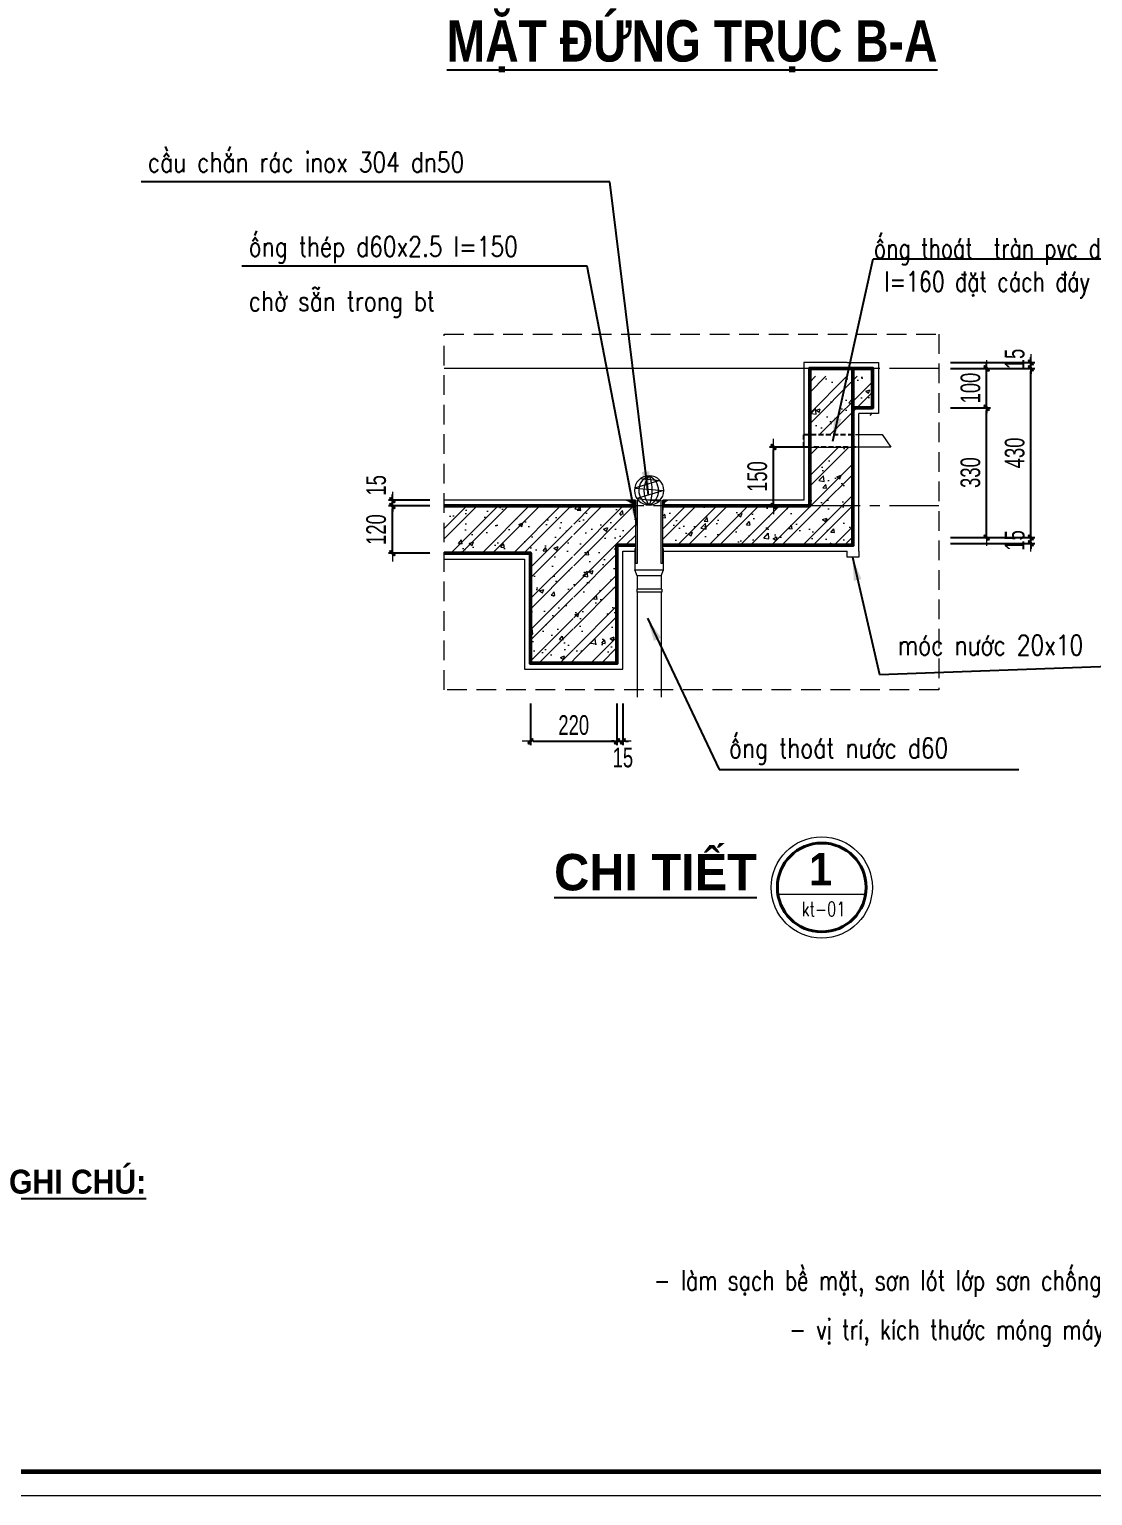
# Model space of a CAD drawing. Header units: millimetres. Extents: x 54880 to 178058, y 52937 to 130733.
# Drawn here: x 163740 to 170500, y 108282 to 117608 of the extents above; entities that cross this region are included whole.
import ezdxf
from ezdxf.enums import TextEntityAlignment as Align

# ---------------------------------------------------------------- set-up
doc = ezdxf.new("R2010")
doc.units = ezdxf.units.MM
doc.header["$LTSCALE"] = 250
doc.header["$MEASUREMENT"] = 0
doc.header["$PDMODE"] = 32
doc.linetypes.add('CENTER', pattern=[2, 1.25, -0.25, 0.25, -0.25])
doc.linetypes.add('HIDDEN', pattern=[0.375, 0.25, -0.125])
doc.layers.get('Defpoints').update_dxf_attribs({"color": 1})
for name, color, linetype in [('(KT.DIM)', 8, 'Continuous'), ('DIM', 7, 'Continuous'), ('KHUAT', 25, 'HIDDEN'), ('v-TEXT', 7, 'Continuous')]:
    doc.layers.add(name, color=color, linetype=linetype)
for name, color, linetype, lineweight in [('cat1', 30, 'Continuous', 50), ('DCCD-NET KHUAT', 8, 'HIDDEN', 13), ('DCCD-TUONG', 1, 'Continuous', 40), ('EG Text2', 7, 'Continuous', 20), ('hatch1', 136, 'Continuous', 9), ('Khungten_LCDI', 7, 'Continuous', 5), ('KICHTHUOC', 8, 'Continuous', 20), ('LC Dim', 8, 'Continuous', 18), ('LC Hatch', 252, 'Continuous', 9), ('LC MANH DUT', 35, 'HIDDEN', 5), ('LC Text1', 3, 'Continuous', 20), ('LC Text2', 7, 'Continuous', 25), ('Text', 7, 'Continuous', 20), ('thay1', 63, 'Continuous', 20), ('TRUC', 251, 'CENTER', 5), ('TUONG', 1, 'Continuous', 40), ('v-KICHTHUOC', 8, 'Continuous', 18), ('v-THAY', 9, 'Continuous', 20)]:
    doc.layers.add(name, color=color, linetype=linetype, lineweight=lineweight)
doc.styles.add('HOATBIF', font='hoatbif.shx', dxfattribs={"width": 0.7})
doc.styles.add('Khungten', font='', dxfattribs={"width": 0.9, "height": 5000})
doc.styles.add('LC 1', font='')
doc.styles.add('LC 3', font='vnsimli.shx', dxfattribs={"width": 0.75})
doc.styles.add('LC3', font='', dxfattribs={"width": 0.8})
doc.styles.add('T1', font='Vnsimli.shx', dxfattribs={"width": 0.8})
doc.styles.add('T3', font='', dxfattribs={"width": 0.9})
doc.styles.add('Title', font='', dxfattribs={"width": 0.8})
doc.styles.get('Khungten').set_extended_font_data('.VnAvantH')
doc.styles.get('LC 1').set_extended_font_data('.VnAvantH', bold=True)
doc.styles.get('LC3').set_extended_font_data('.VnArialH', bold=True)
doc.styles.get('T3').set_extended_font_data('.VnArialH', bold=True)
doc.styles.get('Title').set_extended_font_data('.VnBlackH')
doc.dimstyles.new('1-100', dxfattribs={"dimscale": 71, "dimtxt": 2.5, "dimasz": 0.35, "dimexe": 0.5, "dimexo": 0, "dimgap": 0.8, "dimtad": 1, "dimdec": 0, "dimzin": 0, "dimdsep": 46, "dimtxsty": 'HOATBIF', "dimblk1": 'DOT', "dimblk2": 'DOT', "dimsah": 1, "dimcen": -1, "dimdle": 1, "dimclrd": 256, "dimclre": 256, "dimclrt": 4, "dimadec": 3, "dimazin": 2, "dimtfac": 0.3333333333333333, "dimtdec": 0, "dimtix": 1, "dimtmove": 2, "dimatfit": 3, "dimldrblk": 'DOT', "dimfxl": 1, "dimtvp": 0.8333333333333333, "dimtolj": 1, "dimtzin": 0, "dimarcsym": 0})
doc.dimstyles.new('D1-100$7', dxfattribs={"dimscale": 100, "dimtxt": 2.5, "dimasz": 2.7, "dimexe": 1.5, "dimexo": 0, "dimgap": 1, "dimtad": 1, "dimdec": 0, "dimrnd": 1, "dimzin": 0, "dimdsep": 46, "dimtxsty": 'T1', "dimblk": 'LTT1', "dimcen": 100, "dimclrd": 8, "dimclre": 8, "dimclrt": 3, "dimadec": 0, "dimazin": 0, "dimtfac": 1, "dimtdec": 0, "dimtix": 1, "dimtmove": 2, "dimatfit": 3, "dimfxl": 1, "dimtolj": 1, "dimtzin": 0, "dimarcsym": 0})

# ---------------------------------------------------------------- blocks, each defined once
blk = doc.blocks.new('TIEUDE1')
at = {"layer": 'LC Text2', "color": 7, "style": 'LC 1'}
blk.add_attdef('TIªU§Ò', text='', height=5, dxfattribs=at).set_placement((0, 0), align=Align.BOTTOM_CENTER)
blk.add_attdef('TL', text='', height=3, dxfattribs=at).set_placement((0, -2), align=Align.TOP_CENTER)
blk = doc.blocks.new('A$C44A97734')
at = {"layer": 'KICHTHUOC'}
for p, q in [((479.9567331250291, 38.50527324364521), (0.0113007000181824, -2.336370862554759)), ((383.5477081516292, 195.351721669198), (65.33666057209484, 165.2020743880421)), ((65.33666057209484, 165.2020743880421), (479.9567331250291, 38.50527324364521)), ((0.0113007000181824, -2.336370862554759), (444.059503152268, -131.5761012344155)), ((444.059503152268, -131.5761012344155), (78.9698002084624, -178.6331636691466))]:
    blk.add_line(p, q, dxfattribs=at)
blk.add_circle((241.5229391928297, 0), 241.5229391928005, dxfattribs=at)
for centre, radius, start, end in [((362.0774048885796, -2.038811030099168), 271.7640619557136, 116.3337849330991, 241.1858936466286), ((842.0683625426609, 0), 647.2929287894125, 158.091357877079, 201.908642122921), ((146.968982267892, 0), 259.3718969489886, 291.3798754079229, 68.6201245920771), ((-87.36744528706186, 0), 408.046829617322, 323.7080421866441, 36.29195781335591)]:
    blk.add_arc(centre, radius, start, end, dxfattribs=at)
blk = doc.blocks.new('eeass')
at = {"layer": 'LC Hatch', "true_color": 0x949494}
blk.add_hatch(color=252, dxfattribs=at).paths.add_polyline_path([(513853.4066489534, 110501.304828744), (513789.2592390837, 110501.304828744, -0.2752501362220522), (513853.4066489534, 110462.6010242684)])
h = blk.add_hatch(color=252, dxfattribs=at)
edge = h.paths.add_edge_path()
edge.add_line((514031.4711650828, 110501.3049042979), (513992.761487663, 110501.3049042976))
edge.add_line((513992.7614876631, 110501.3049042976), (513992.7614876631, 110462.6010998222))
edge.add_arc((514029.2572506079, 110464.8094768485), 36.56251689934499, 86.52853225563229, 183.4627742997972, ccw=False)
for p, q in [((513862.6969715341, 110116.0739861019), (513850.3098747599, 110147.0417280374)), ((513862.6969715341, 110178.0094699729), (513853.4066489534, 110178.0094699729)), ((513983.4711650824, 110116.0739861019), (513862.6969715341, 110116.0739861019)), ((513862.6969715341, 110116.0739861019), (513862.6969715341, 110047.9303711985)), ((513992.7614876631, 110178.0094699729), (513983.4711650824, 110178.0094699729)), ((513983.4711650824, 110116.0739861019), (513995.8582618566, 110147.0417280374)), ((513983.4711650824, 110116.0739861019), (513983.4711650824, 110047.9303711985)), ((513986.567939276, 110047.9303711985), (513859.6001973405, 110047.9303711985)), ((513859.6001973405, 110047.9303711985), (513859.6001973405, 110032.4465002308)), ((513986.567939276, 110047.9303711985), (513986.567939276, 110032.4465002308)), ((513986.567939276, 110032.4465002308), (513859.6001973405, 110032.4465002308)), ((513862.6969715341, 110032.4465002308), (513862.6969715341, 109498.0789514199)), ((513983.4711650824, 110032.4465002308), (513983.4711650824, 109498.0789514199))]:
    blk.add_line(p, q)
for points in [[(513853.4066489534, 110501.3049042976), (513853.4066489534, 110178.0094699729)], [(513862.6969715341, 110501.3049042976), (513862.6969715341, 110178.0094699729)], [(513983.4711650824, 110178.0094699729), (513983.4711650824, 110501.3049042976)], [(514031.4711650828, 110501.3049042981), (513992.7614876631, 110501.3049042976), (513992.7614876631, 110449.6023823871)], [(513992.7614876631, 110178.0094699729), (513992.7614876631, 110501.3049042976)], [(513850.3098747599, 110255.4288248116), (513850.3098747599, 110147.0417280374), (513995.8582618566, 110147.0417280374), (513995.8582618566, 110255.4288248116)]]:
    blk.add_lwpolyline(points)
for centre, radius, start, end in [((513788.8429490468, 110428.1042402498), 73.20177220040256, 28.11586570917875, 90.32583626750423), ((514029.3872228537, 110464.6794848816), 36.68465841329834, 86.74345044987298, 183.2478560717231)]:
    blk.add_arc(centre, radius, start, end)
at = {"layer": 'DCCD-NET KHUAT'}
blk.add_line((513979.4933629871, 110501.3049042985), (513886.5901371806, 110501.3049042984), dxfattribs=at)
at = {"layer": 'DCCD-TUONG', "xscale": -0.3096774193548387, "yscale": 0.3096774193548387, "zscale": 0.3096774193548387}
blk.add_blockref('A$C44A97734', (513997.4992007447, 110550.5876098762), dxfattribs=at)
blk = doc.blocks.new('LTT1')
at = {"layer": '(KT.DIM)'}
for p, q in [((0, -1), (0, 1)), ((-1.5, 0), (1.5, 0))]:
    blk.add_line(p, q, dxfattribs=at)
at = {"layer": '(KT.DIM)', "color": 8, "const_width": 0.25}
blk.add_lwpolyline([(-0.5303300858940929, -0.5303300858904549), (0.530330085886817, 0.5303300858904549)], dxfattribs=at)
blk = doc.blocks.new('DOT')
at = {"layer": 'LC Dim'}
blk.add_line((-3, 0), (3, 0), dxfattribs=at)
at = {"layer": 'LC Dim', "color": 4}
blk.add_line((-1, -1), (1, 1), dxfattribs=at)
blk.add_lwpolyline([(0.5, 1), (-1, -0.5), (-0.5, -1), (1, 0.5)], close=True, dxfattribs=at)
blk = doc.blocks.new('*D345')
at = {"layer": 'Defpoints', "color": 0, "ltscale": 2, "transparency": 16777216}
for p in [(166925.8744162656, 113320.8440324043), (167475.8744162656, 113320.8440324043), (167475.8744162656, 113080.0077007123)]:
    blk.add_point(p, dxfattribs=at)
at = {"layer": 'LC Dim', "lineweight": -2, "ltscale": 2, "transparency": 16777216}
for p, q in [((166925.8744162656, 113320.8440324043), (166925.8744162656, 113055.0077007123)), ((167475.8744162656, 113320.8440324043), (167475.8744162656, 113055.0077007123)), ((166943.3744162656, 113080.0077007123), (167458.3744162656, 113080.0077007123))]:
    blk.add_line(p, q, dxfattribs=at)
at = {"layer": 'LC Dim', "lineweight": -2, "ltscale": 2, "transparency": 16777216, "xscale": 17.5, "yscale": 17.5, "zscale": 17.5, "rotation": 180}
blk.add_blockref('DOT', (166925.8744162656, 113080.0077007123), dxfattribs=at)
at = {"layer": 'LC Dim', "lineweight": -2, "ltscale": 2, "transparency": 16777216, "xscale": 17.5, "yscale": 17.5, "zscale": 17.5}
blk.add_blockref('DOT', (167475.8744162656, 113080.0077007123), dxfattribs=at)
at = {"layer": 'LC Dim', "color": 4, "ltscale": 2, "transparency": 16777216, "insert": (167200.8744162656, 113182.5077007123), "char_height": 125, "attachment_point": 5, "style": 'HOATBIF'}
blk.add_mtext('\\A1;220', dxfattribs=at)
blk = doc.blocks.new('_Dot')
at = {"color": 0, "linetype": 'ByBlock', "lineweight": -2}
blk.add_line((-0.5, 0), (-1, 0), dxfattribs=at)
at = {"color": 0, "linetype": 'ByBlock', "const_width": 0.5}
blk.add_lwpolyline([(-0.25, 0, 1), (0.25, 0, 1)], format="xyb", close=True, dxfattribs=at)
blk = doc.blocks.new('*D346')
at = {"layer": 'Defpoints', "color": 0, "ltscale": 2, "transparency": 16777216}
for p in [(167475.8744162656, 113320.8440324043), (167513.3744162656, 113320.8440324043), (167513.3744162656, 113080.0077007123)]:
    blk.add_point(p, dxfattribs=at)
at = {"layer": 'LC Dim', "lineweight": -2, "ltscale": 2, "transparency": 16777216}
for p, q in [((167475.8744162656, 113320.8440324043), (167475.8744162656, 113055.0077007123)), ((167513.3744162656, 113320.8440324043), (167513.3744162656, 113055.0077007123)), ((167458.3744162656, 113080.0077007123), (167440.8744162656, 113080.0077007123)), ((167475.8744162656, 113080.0077007123), (167513.3744162656, 113080.0077007123)), ((167530.8744162656, 113080.0077007123), (167548.3744162656, 113080.0077007123))]:
    blk.add_line(p, q, dxfattribs=at)
at = {"layer": 'LC Dim', "lineweight": -2, "ltscale": 2, "transparency": 16777216, "xscale": 17.5, "yscale": 17.5, "zscale": 17.5}
blk.add_blockref('DOT', (167475.8744162656, 113080.0077007123), dxfattribs=at)
at = {"layer": 'LC Dim', "lineweight": -2, "ltscale": 2, "transparency": 16777216, "xscale": 17.5, "yscale": 17.5, "zscale": 17.5, "rotation": 180}
blk.add_blockref('DOT', (167513.3744162656, 113080.0077007123), dxfattribs=at)
at = {"layer": 'LC Dim', "color": 4, "ltscale": 2, "transparency": 16777216, "insert": (167513.3744162656, 112975.8157981654), "char_height": 125, "attachment_point": 5, "style": 'HOATBIF'}
blk.add_mtext('\\A1;15', dxfattribs=at)
blk = doc.blocks.new('*D347')
at = {"layer": 'Defpoints', "color": 0, "ltscale": 2, "transparency": 16777216}
for p in [(166047.7994853074, 114576.2500454092), (166285.2792128205, 114576.2500454092), (166285.2792128205, 114276.2500454092)]:
    blk.add_point(p, dxfattribs=at)
at = {"layer": 'LC Dim', "lineweight": -2, "ltscale": 2, "transparency": 16777216}
for p, q in [((166285.2792128205, 114576.2500454092), (166022.7994853074, 114576.2500454092)), ((166047.7994853074, 114293.7500454092), (166047.7994853074, 114558.7500454092)), ((166285.2792128205, 114276.2500454092), (166022.7994853074, 114276.2500454092))]:
    blk.add_line(p, q, dxfattribs=at)
at = {"layer": 'LC Dim', "lineweight": -2, "ltscale": 2, "transparency": 16777216, "xscale": 17.5, "yscale": 17.5, "zscale": 17.5}
for p, rotation in [((166047.7994853074, 114576.2500454092), 90), ((166047.7994853074, 114276.2500454092), 270)]:
    blk.add_blockref('DOT', p, dxfattribs=dict(at, rotation=rotation))
at = {"layer": 'LC Dim', "color": 4, "ltscale": 2, "transparency": 16777216, "insert": (165945.2994853074, 114426.2500454091), "char_height": 125, "attachment_point": 5, "rotation": 90, "style": 'HOATBIF'}
blk.add_mtext('\\A1;120', dxfattribs=at)
blk = doc.blocks.new('*D348')
at = {"layer": 'Defpoints', "color": 0, "ltscale": 2, "transparency": 16777216}
for p in [(166047.7994853075, 114613.7500454092), (166285.2792128205, 114613.7500454092), (166285.2792128205, 114576.2500454092)]:
    blk.add_point(p, dxfattribs=at)
at = {"layer": 'LC Dim', "lineweight": -2, "ltscale": 2, "transparency": 16777216}
for p, q in [((166285.2792128205, 114613.7500454092), (166022.7994853075, 114613.7500454092)), ((166047.7994853075, 114631.2500454092), (166047.7994853075, 114648.7500454092)), ((166047.7994853075, 114576.2500454092), (166047.7994853075, 114613.7500454092)), ((166285.2792128205, 114576.2500454092), (166022.7994853075, 114576.2500454092)), ((166047.7994853075, 114558.7500454092), (166047.7994853075, 114541.2500454092))]:
    blk.add_line(p, q, dxfattribs=at)
at = {"layer": 'LC Dim', "lineweight": -2, "ltscale": 2, "transparency": 16777216, "xscale": 17.5, "yscale": 17.5, "zscale": 17.5}
for p, rotation in [((166047.7994853075, 114613.7500454092), 270), ((166047.7994853075, 114576.2500454092), 90)]:
    blk.add_blockref('DOT', p, dxfattribs=dict(at, rotation=rotation))
at = {"layer": 'LC Dim', "color": 4, "ltscale": 2, "transparency": 16777216, "insert": (165945.2994853054, 114707.553063545), "char_height": 125, "attachment_point": 5, "rotation": 90, "style": 'HOATBIF'}
blk.add_mtext('\\A1;15', dxfattribs=at)
blk = doc.blocks.new('*D349')
at = {"layer": 'Defpoints', "color": 0, "ltscale": 2, "transparency": 16777216}
for p in [(169596.7915185933, 114376.2500454092), (169596.7915185933, 114338.7500454092), (170106.9397079312, 114376.2500454092)]:
    blk.add_point(p, dxfattribs=at)
at = {"layer": 'LC Dim', "lineweight": -2, "ltscale": 2, "transparency": 16777216}
for p, q in [((169596.7915185933, 114376.2500454092), (170131.9397079312, 114376.2500454092)), ((169596.7915185933, 114338.7500454092), (170131.9397079312, 114338.7500454092)), ((170106.9397079312, 114393.7500454092), (170106.9397079312, 114411.2500454092)), ((170106.9397079312, 114338.7500454092), (170106.9397079312, 114376.2500454092)), ((170106.9397079312, 114321.2500454092), (170106.9397079312, 114303.7500454092))]:
    blk.add_line(p, q, dxfattribs=at)
at = {"layer": 'LC Dim', "lineweight": -2, "ltscale": 2, "transparency": 16777216, "xscale": 17.5, "yscale": 17.5, "zscale": 17.5}
for p, rotation in [((170106.9397079312, 114376.2500454092), 270), ((170106.9397079312, 114338.7500454092), 90)]:
    blk.add_blockref('DOT', p, dxfattribs=dict(at, rotation=rotation))
at = {"layer": 'LC Dim', "color": 4, "ltscale": 2, "transparency": 16777216, "insert": (170004.4397079312, 114357.5000454091), "char_height": 125, "attachment_point": 5, "rotation": 90, "style": 'HOATBIF'}
blk.add_mtext('\\A1;15', dxfattribs=at)
blk = doc.blocks.new('*D350')
at = {"layer": 'Defpoints', "color": 0, "ltscale": 2, "transparency": 16777216}
for p in [(169596.7915185933, 115201.2500454092), (169825.684768584, 115201.2500454092), (169596.7915185933, 114376.2500454092)]:
    blk.add_point(p, dxfattribs=at)
at = {"layer": 'LC Dim', "lineweight": -2, "ltscale": 2, "transparency": 16777216}
for p, q in [((169596.7915185933, 115201.2500454092), (169850.684768584, 115201.2500454092)), ((169825.684768584, 114393.7500454092), (169825.684768584, 115183.7500454092)), ((169596.7915185933, 114376.2500454092), (169850.684768584, 114376.2500454092))]:
    blk.add_line(p, q, dxfattribs=at)
at = {"layer": 'LC Dim', "lineweight": -2, "ltscale": 2, "transparency": 16777216, "xscale": 17.5, "yscale": 17.5, "zscale": 17.5}
for p, rotation in [((169825.684768584, 115201.2500454092), 90), ((169825.684768584, 114376.2500454092), 270)]:
    blk.add_blockref('DOT', p, dxfattribs=dict(at, rotation=rotation))
at = {"layer": 'LC Dim', "color": 4, "ltscale": 2, "transparency": 16777216, "insert": (169723.184768584, 114788.7500454091), "char_height": 125, "attachment_point": 5, "rotation": 90, "style": 'HOATBIF'}
blk.add_mtext('\\A1;330', dxfattribs=at)
blk = doc.blocks.new('*D351')
at = {"layer": 'Defpoints', "color": 0, "ltscale": 2, "transparency": 16777216}
for p in [(169596.7915185933, 115451.2500454092), (169825.684768584, 115451.2500454092), (169596.7915185933, 115201.2500454092)]:
    blk.add_point(p, dxfattribs=at)
at = {"layer": 'LC Dim', "lineweight": -2, "ltscale": 2, "transparency": 16777216}
for p, q in [((169596.7915185933, 115451.2500454092), (169850.684768584, 115451.2500454092)), ((169825.684768584, 115468.7500454092), (169825.684768584, 115486.2500454092)), ((169825.684768584, 115201.2500454092), (169825.684768584, 115451.2500454092)), ((169596.7915185933, 115201.2500454092), (169850.684768584, 115201.2500454092)), ((169825.684768584, 115183.7500454092), (169825.684768584, 115166.2500454092))]:
    blk.add_line(p, q, dxfattribs=at)
at = {"layer": 'LC Dim', "lineweight": -2, "ltscale": 2, "transparency": 16777216, "xscale": 17.5, "yscale": 17.5, "zscale": 17.5}
for p, rotation in [((169825.684768584, 115451.2500454092), 270), ((169825.684768584, 115201.2500454092), 90)]:
    blk.add_blockref('DOT', p, dxfattribs=dict(at, rotation=rotation))
at = {"layer": 'LC Dim', "color": 4, "ltscale": 2, "transparency": 16777216, "insert": (169723.184768584, 115326.2500454091), "char_height": 125, "attachment_point": 5, "rotation": 90, "style": 'HOATBIF'}
blk.add_mtext('\\A1;100', dxfattribs=at)
blk = doc.blocks.new('*D352')
at = {"layer": 'Defpoints', "color": 0, "ltscale": 2, "transparency": 16777216}
for p in [(169596.7915185933, 115488.7500454092), (169596.7915185933, 115451.2500454092), (170106.9397079317, 115488.7500454092)]:
    blk.add_point(p, dxfattribs=at)
at = {"layer": 'LC Dim', "lineweight": -2, "ltscale": 2, "transparency": 16777216}
for p, q in [((169596.7915185933, 115488.7500454092), (170131.9397079317, 115488.7500454092)), ((169596.7915185933, 115451.2500454092), (170131.9397079317, 115451.2500454092)), ((170106.9397079317, 115506.2500454092), (170106.9397079317, 115523.7500454092)), ((170106.9397079317, 115451.2500454092), (170106.9397079317, 115488.7500454092)), ((170106.9397079317, 115433.7500454092), (170106.9397079317, 115416.2500454092))]:
    blk.add_line(p, q, dxfattribs=at)
at = {"layer": 'LC Dim', "lineweight": -2, "ltscale": 2, "transparency": 16777216, "xscale": 17.5, "yscale": 17.5, "zscale": 17.5}
for p, rotation in [((170106.9397079317, 115488.7500454092), 270), ((170106.9397079317, 115451.2500454092), 90)]:
    blk.add_blockref('DOT', p, dxfattribs=dict(at, rotation=rotation))
at = {"layer": 'LC Dim', "color": 4, "ltscale": 2, "transparency": 16777216, "insert": (170004.4397079293, 115511.1922769805), "char_height": 125, "attachment_point": 5, "rotation": 90, "style": 'HOATBIF'}
blk.add_mtext('\\A1;15', dxfattribs=at)
blk = doc.blocks.new('*D353')
at = {"layer": 'Defpoints', "color": 0, "ltscale": 2, "transparency": 16777216}
for p in [(169596.7915185933, 115451.2500454092), (170106.9397079314, 115451.2500454092), (169596.7915185933, 114376.2500454092)]:
    blk.add_point(p, dxfattribs=at)
at = {"layer": 'LC Dim', "lineweight": -2, "ltscale": 2, "transparency": 16777216}
for p, q in [((169596.7915185933, 115451.2500454092), (170131.9397079314, 115451.2500454092)), ((170106.9397079314, 114393.7500454092), (170106.9397079314, 115433.7500454092)), ((169596.7915185933, 114376.2500454092), (170131.9397079314, 114376.2500454092))]:
    blk.add_line(p, q, dxfattribs=at)
at = {"layer": 'LC Dim', "lineweight": -2, "ltscale": 2, "transparency": 16777216, "xscale": 17.5, "yscale": 17.5, "zscale": 17.5}
for p, rotation in [((170106.9397079314, 115451.2500454092), 90), ((170106.9397079314, 114376.2500454092), 270)]:
    blk.add_blockref('DOT', p, dxfattribs=dict(at, rotation=rotation))
at = {"layer": 'LC Dim', "color": 4, "ltscale": 2, "transparency": 16777216, "insert": (170004.4397079314, 114913.7500454091), "char_height": 125, "attachment_point": 5, "rotation": 90, "style": 'HOATBIF'}
blk.add_mtext('\\A1;430', dxfattribs=at)
blk = doc.blocks.new('Chitiet-trich')
at = {"layer": 'KICHTHUOC'}
blk.add_line((676.3761265272483, 48.71507686162838), (1889.474519258811, 48.71507686162838), dxfattribs=at)
blk.add_circle((1282.925322892997, 142.730503512068), 699.5064558013609, dxfattribs=at)
at = {"layer": 'TUONG'}
blk.add_circle((1282.925322892997, 142.730503512068), 613.7921700870752, dxfattribs=at)
at = {"layer": 'Text'}
for height, style, width, p in [(450, 'T3', 0.9, (1267.137488623421, 170.4508667600039)), (200, 'T1', 0.75, (1308.344420612711, -255.285522705306))]:
    blk.add_attdef('A.LTT', text='', height=height, dxfattribs=dict(at, style=style, width=width)).set_placement(p, align=Align.CENTER)
blk = doc.blocks.new('*D344')
at = {"layer": 'Defpoints', "color": 0, "ltscale": 2, "transparency": 16777216}
for p in [(168470.563887053, 114951.2500454092), (168698.2852311021, 114951.2500454092), (168698.2852311021, 114576.2500454092)]:
    blk.add_point(p, dxfattribs=at)
at = {"layer": 'LC Dim', "lineweight": -2, "ltscale": 2, "transparency": 16777216}
for p, q in [((168698.2852311021, 114951.2500454092), (168445.563887053, 114951.2500454092)), ((168470.563887053, 114593.7500454092), (168470.563887053, 114933.7500454092)), ((168698.2852311021, 114576.2500454092), (168445.563887053, 114576.2500454092))]:
    blk.add_line(p, q, dxfattribs=at)
at = {"layer": 'LC Dim', "lineweight": -2, "ltscale": 2, "transparency": 16777216, "xscale": 17.5, "yscale": 17.5, "zscale": 17.5}
for p, rotation in [((168470.563887053, 114951.2500454092), 90), ((168470.563887053, 114576.2500454092), 270)]:
    blk.add_blockref('DOT', p, dxfattribs=dict(at, rotation=rotation))
at = {"layer": 'LC Dim', "color": 4, "ltscale": 2, "transparency": 16777216, "insert": (168368.063887053, 114763.7500454091), "char_height": 125, "attachment_point": 5, "rotation": 90, "style": 'HOATBIF'}
blk.add_mtext('\\A1;150', dxfattribs=at)
blk = doc.blocks.new('lcdi fix A2')
at = {"layer": 'Defpoints', "lineweight": 0}
blk.add_lwpolyline([(0, -210), (0, 210), (593.9393785353823, 210), (593.9393785353823, -210)], close=True, dxfattribs=at)
at = {"layer": 'Khungten_LCDI', "color": 5, "lineweight": 60}
blk.add_lwpolyline([(16.96969696380438, -207.1717171717173), (16.96969696380438, 207.1717171717155), (591.11109570794, 207.1717171717155), (591.11109570794, -207.1717171717173)], close=True, dxfattribs=at)
at = {"color": 7, "style": 'Khungten', "width": 0.8}
for tag, p in [('REVISION', (580.0985811020619, -168.1345814287615)), ('NGAYHT', (580.5717983435006, -176.7652898021333))]:
    blk.add_attdef(tag, text='', height=1.999998237948969, dxfattribs=at).set_placement(p, align=Align.CENTER)
at = {"layer": 'LC Text1', "style": 'Title', "width": 1.485915225563218}
for tag, p, p2 in [('TENBANVE1', (554.2375151827719, -149.5290607295319), (588.5025420481124, -149.5290607295319)), ('TENBANVE2', (554.2375151827719, -156.2961443695112), (588.5025420481124, -156.2961443695112))]:
    blk.add_attdef(tag, text='', height=2.500011160911784, dxfattribs=at).set_placement(p, p2, align=Align.FIT)
at = {"layer": 'LC Text1', "style": 'Title', "width": 0.7}
blk.add_attdef('SOBANVE', text='', height=2.500011160911784, dxfattribs=at).set_placement((580.7308800492692, -199.6334905053936), align=Align.CENTER)

msp = doc.modelspace()

# ---------------------------------------------------------------- hatches: boundary and pattern name
at = {"layer": 'hatch1', "ltscale": 2}
h = msp.add_hatch(dxfattribs=at)
h.set_pattern_fill('BTCT', color=256, scale=37.5)
h.set_pattern_definition([(49.99999999999999, (-60007.02874685539, -43737.7408796137), (268.9725684752826, -23.53205061847316), [28.125, -309.375]), (355, (-60007.02874685539, -43737.7408796137), (-52.031750104875, 282.0720501375044), [22.5, -247.5]), (100.4514, (-59984.61436685539, -43739.7018821137), (216.9410181427581, 258.5398282728576), [23.90257125, -262.928292]), (46.18420000000001, (-60007.02874685539, -43662.7408796137), (400.2153932346167, -62.06963037338178), [42.1875, -464.0625]), (96.6356, (-59973.67746748039, -43667.9133697387), (350.4985145807638, 365.2942015876657), [35.853858, -394.392375]), (351.1842, (-60007.02874685539, -43662.7408796137), (350.4982294251102, 365.2944753469967), [33.75, -371.25]), (21, (-59969.52874685539, -43681.4908796137), (223.8401445444231, -150.9820839995021), [28.125, -309.375]), (326.0000000000001, (-59969.52874685539, -43681.4908796137), (91.24324947059314, 271.9312668925699), [22.5, -247.5]), (71.4514, (-59950.87540948039, -43694.0727318637), (315.0834857180587, 120.9489362662322), [23.90257125, -262.928292]), (37.50000000000001, (-60007.02874685539, -43737.7408796137), (4.559945743984001, 124.8351951867418), [0, -244.5, 0, -251.25, 0, -248.4375]), (7.499999999999999, (-60007.02874685539, -43737.7408796137), (98.65107654080573, 147.9043919558851), [0, -143.25, 0, -238.875, 0, -94.6875]), (327.5, (-60090.65374685539, -43737.7408796137), (200.1834135646534, -8.458076900392408), [0, -93.75, 0, -292.5, 0, -388.125]), (317.5, (-60128.15374685539, -43737.7408796137), (218.6948135033948, 37.53936837461914), [0, -121.875, 0, -194.25, 0, -275.625]), (45, (-60007.02874685539, -43737.7408796137), (-99.43689110435825, 99.43689110435825), []), (45, (-59940.73748623038, -43737.7408796137), (-99.43689110435825, 99.43689110435825), [])])
h.paths.add_polyline_path([(169100.8744162656, 115401.2500454091), (168975.8744162656, 115401.2500454091), (168975.8744162656, 115151.2500454091), (169100.8744162656, 115151.2500454091)])
h.paths.add_polyline_path([(168700.8744162657, 115030.0000454091), (168975.8744162656, 115030.0000454091), (168975.8744162656, 115401.2500454091), (168700.8744162656, 115401.2500454091)])
h.paths.add_polyline_path([(168975.8744162657, 114951.2500454092), (168700.8744162656, 114951.2500454091), (168700.8744162656, 114572.3526709081), (168975.8744162656, 114572.3526709081)])
edge = h.paths.add_edge_path()
edge.add_line((167767.7522270062, 114326.2500454091), (168975.8744162656, 114326.2500454091))
edge.add_line((168975.8744162656, 114326.2500454091), (168975.8744162656, 114576.2500454091))
edge.add_line((168975.8744162656, 114576.2500454091), (167768.43263639, 114576.2500454091))
edge.add_arc((171110.634885864, 114508.4529668662), 3342.889815750421, 178.8379058178646, 179.8814397986003)
edge.add_line((167767.7522270062, 114515.3702897535), (167767.7522270062, 114326.2500454091))
h.paths.add_polyline_path([(166925.8744162656, 113576.2343856298), (167200.8744162633, 113576.2343856298), (167200.8744162633, 114576.2500454091), (166378.2124986106, 114576.2500454091), (166378.2124986106, 114276.2500454091), (166925.8744162656, 114276.2500454091)])
edge = h.paths.add_edge_path()
edge.add_line((167200.8744162633, 113576.2343856298), (167475.8744162656, 113576.2343856298))
edge.add_line((167475.8744162656, 113576.2343856298), (167475.8744162656, 114326.2500454091))
edge.add_line((167475.8744162656, 114326.2500454091), (167593.5586786192, 114326.2500454091))
edge.add_line((167593.5586786192, 114326.2500454091), (167593.5586786192, 114515.3701953697))
edge.add_arc((167651.4719684184, 114552.6968686371), 68.90014276163434, 160.0106720236402, 212.8028692731042, ccw=False)
edge.add_line((167586.7226245104, 114576.2500454091), (167463.8950146108, 114576.2500454091))
edge.add_line((167463.8950146108, 114576.2500454091), (167188.8950146084, 114576.2500454091))
edge.add_line((167188.8950146084, 114576.2500454091), (167200.8744162633, 113576.2343856298))

# ---------------------------------------------------------------- linework, layer by layer
at = {"layer": 'cat1', "ltscale": 2}
for points in [[(167767.7522270062, 114326.2500454091), (168975.8744162656, 114326.2500454091), (168975.8744162656, 115451.2500454091), (168700.8744162656, 115451.2500454091), (168700.8744162656, 114576.2500454091), (167767.7522270062, 114576.2500454091)], [(168975.8744162656, 115451.2500454091), (169100.8744162656, 115451.2500454091), (169100.8744162656, 115201.2500454091), (168975.8744162656, 115201.2500454091), (168975.8744162656, 115451.2500454091)], [(167593.5586786192, 114576.2500454091), (167475.8744162656, 114576.2500454091), (166378.2124986106, 114576.2500454091)], [(166378.2124986106, 114276.2500454091), (166925.8744162656, 114276.2500454091), (166925.8744162656, 113576.2343856298), (167475.8744162656, 113576.2343856298), (167475.8744162656, 114326.2500454091), (167593.5586786192, 114326.2500454091)]]:
    msp.add_lwpolyline(points, dxfattribs=at)
at = {"layer": 'hatch1', "ltscale": 2}
for points in [[(168938.3744162656, 115488.7500454091), (168663.3744162656, 115488.7500454091), (168663.3744162656, 114613.7500454091), (167767.7522270062, 114613.7500454091)], [(168938.3744162656, 115488.7500454091), (169138.3744162656, 115488.7500454091), (169138.3744162656, 115163.7500454091), (169013.3744162656, 115163.7500454091)], [(169013.3744162656, 114288.7500454091), (169013.3744162656, 115163.7500454091)], [(167593.5586786192, 114613.7500454091), (167475.8744162656, 114613.7500454091), (166378.2124986106, 114613.7500454091)], [(166378.2124986106, 114238.2500454091), (166887.8744162656, 114238.2500454091), (166887.8744162656, 113538.2343856298), (167513.8744162656, 113538.2343856298), (167513.8744162656, 114288.2500454091), (167593.5586786192, 114288.2500454091)], [(167771.6231947482, 114288.7500454091), (168938.3744162656, 114288.7500454091)]]:
    msp.add_lwpolyline(points, dxfattribs=at)
at = {"layer": 'KHUAT', "ltscale": 0.5}
msp.add_lwpolyline([(168992.8160518734, 114951.2500454091), (168663.3744162656, 114951.2500454091), (168663.3744162656, 115030.0000454091), (168992.8160518734, 115030.0000454091)], dxfattribs=at)
at = {"layer": 'LC Dim', "ltscale": 2}
msp.add_line((168700.8744162656, 114951.2500454091), (168975.8744162656, 114951.2500454091), dxfattribs=at)
at = {"layer": 'LC Dim'}
msp.add_lwpolyline([(169013.3744162656, 114288.7500454091), (169013.3744162656, 114251.2500454091), (168938.3744162656, 114251.2500454091), (168938.3744162656, 114288.7500454091)], dxfattribs=at)
at = {"layer": 'LC MANH DUT', "ltscale": 2}
msp.add_lwpolyline([(166378.2124986106, 115669.0597941496), (169521.0313988866, 115669.0597941496), (169521.0313988866, 113407.6914415126), (166378.2124986106, 113407.6914415126)], close=True, dxfattribs=at)
at = {"layer": 'thay1', "ltscale": 2}
msp.add_line((168700.8744162656, 115451.2500454091), (166378.2124986106, 115451.2500454091), dxfattribs=at)
at = {"layer": 'TRUC'}
for p, q in [((169521.0313988866, 115451.2500454091), (166378.2124986106, 115451.2500454091)), ((169521.0313988866, 114576.2500454091), (166378.2124986106, 114576.2500454091))]:
    msp.add_line(p, q, dxfattribs=at)
at = {"layer": 'v-THAY'}
msp.add_lwpolyline([(168992.8160518734, 115030.0000454091), (169161.5660518739, 115030.0000454091), (169217.8160518739, 114951.2500454091), (168992.8160518734, 114951.2500454091)], dxfattribs=at)

# ---------------------------------------------------------------- block references
at = {"layer": 'EG Text2', "xscale": 53.45454206918703, "yscale": 53.45454206918703, "zscale": 53.45454206918703}
msp.add_blockref('lcdi fix A2', (146309.0702712077, 119507.8254089363, 6.023906776957067e-09), dxfattribs=at)
at = {"layer": 'LC Dim', "xscale": 1.25, "yscale": 1.25, "zscale": 1.25}
msp.add_blockref('eeass', (-474723.1996325726, -23512.88108496604), dxfattribs=at)
at = {"layer": 'LC Text2'}
ref = msp.add_blockref('TIEUDE1', (167953.1294579766, 117323.4738832675, 5.624773578538798e-09), dxfattribs=dict(at, xscale=53.45454406838512, yscale=53.45454406838512, zscale=53.45454406838512))
ref.add_attrib('TIªU§Ò', '%%UmÆt ®øng trôc b-a', dxfattribs={"color": 7, "height": 263.2323373814431, "style": 'LC3', "width": 0.8}).set_placement((167953.1294579766, 117323.4738832675, 5.624773578538798e-09), align=Align.BOTTOM_CENTER)
ref = msp.add_blockref('TIEUDE1', (167710.6604530264, 112062.4011722757), dxfattribs=dict(at, xscale=46.99, yscale=46.99, zscale=46.99))
ref.add_attrib('TIªU§Ò', '%%Uchi tiÕt', dxfattribs={"color": 7, "height": 231.3982421724488, "style": 'LC 1'}).set_placement((167720.9074340083, 112062.4011722757), align=Align.BOTTOM_CENTER)
at = {"layer": 'v-KICHTHUOC'}
ref = msp.add_blockref('Chitiet-trich', (168187.9124949835, 112084.6603639366), dxfattribs=dict(at, xscale=0.459770104497667, yscale=0.459770104497667, zscale=0.459770104497667))
ref.add_attrib('A.LTT', '1', dxfattribs={"layer": 'v-TEXT', "height": 206.8965470239501, "style": 'T3', "width": 0.9}).set_placement((168770.5044305412, 112163.0285767587), align=Align.CENTER)
ref.add_attrib('A.LTT', 'kt-01', dxfattribs={"layer": 'v-TEXT', "height": 91.95402089953339, "style": 'T1', "width": 0.75}).set_placement((168789.4501459681, 111967.2877124865), align=Align.CENTER)

# ---------------------------------------------------------------- texts
at = {"layer": 'LC Text1', "color": 3, "style": 'LC 3', "width": 0.8}
for s, p in [('cÇu ch¾n r¸c inox 304 dn50', (164492.7629660678, 116699.2283184524)), ('èng thÐp d60x2.5 l=150', (165134.2666789723, 116163.0400605135)), ('chê s½n trong bt', (165134.2666789723, 115816.3078356727)), ('mãc n\xadíc 20x10', (169259.8165178281, 113628.1605823262)), ('èng tho¸t n\xadíc d60 ', (168188.1665375754, 112973.7761413589))]:
    msp.add_text(s, height=127.0079967063, dxfattribs=at).set_placement(p)
at = {"layer": 'LC Text1', "color": 3, "insert": (169110.0175828275, 115897.9335577941), "char_height": 127.0079967063, "attachment_point": 7, "style": 'LC 3'}
msp.add_mtext('èng tho¸t  trµn pvc d21\\P l=160 ®Æt c¸ch ®¸y 150', dxfattribs=at)
at = {"layer": 'LC Text1', "color": 3, "char_height": 127.0079967063, "width": 9041.903516003513, "attachment_point": 9, "style": 'LC 3'}
for s, insert in [('- cöa s¾t liªn kÕt hµn. \\P- lµm s¹ch bÒ mÆt, s¬n lãt líp s¬n chèng gØ, s¬n ngoµi b»ng s¬n mµu ghi.', (172772.287262367, 109546.1996409302)), ('- vÞ trÝ, kÝch th\xadíc mãng m¸y ®iÒu chØnh theo thùc tÕ thi c«ng', (172772.287262367, 109234.2108667275))]:
    msp.add_mtext(s, dxfattribs=dict(at, insert=insert))
at = {"layer": 'v-TEXT', "style": 'T3', "width": 0.9}
msp.add_text('%%ughi chó:', height=152.28, dxfattribs=at).set_placement((163610.8854358827, 110203.0529284541))

# ---------------------------------------------------------------- dimensions: what is measured, and where the dimension line sits
at = {"layer": 'LC Dim', "ltscale": 2}
for base, p1, p2, picture, middle in [((170106.9397079317, 115488.7500454092), (169596.7915185933, 115451.2500454091), (169596.7915185933, 115488.7500454091), '*D352', (170004.4397079293, 115511.1922769805)), ((166047.7994853075, 114613.7500454092), (166285.2792128204, 114576.2500454091), (166285.2792128204, 114613.7500454091), '*D348', (165945.2994853054, 114707.553063545))]:
    dim = msp.add_linear_dim(base=base, p1=p1, p2=p2, angle=90, dimstyle='1-100', override={"dimscale": 50, "dimlfac": 0.4}, dxfattribs=at)
    dim.commit()
    dim.dimension.update_dxf_attribs({"geometry": picture, "text_midpoint": middle, "dimtype": 160})
for base, p1, p2, picture, middle in [((169825.684768584, 115451.2500454092), (169596.7915185933, 115201.2500454091), (169596.7915185933, 115451.2500454091), '*D351', (169723.184768584, 115326.2500454091)), ((170106.9397079314, 115451.2500454092), (169596.7915185933, 114376.2500454091), (169596.7915185933, 115451.2500454091), '*D353', (170004.4397079314, 114913.7500454091)), ((169825.684768584, 115201.2500454092), (169596.7915185933, 114376.2500454091), (169596.7915185933, 115201.2500454091), '*D350', (169723.184768584, 114788.7500454091)), ((168470.563887053, 114951.2500454092), (168698.2852311021, 114576.2500454091), (168698.2852311021, 114951.2500454091), '*D344', (168368.063887053, 114763.7500454091)), ((166047.7994853074, 114576.2500454092), (166285.2792128204, 114276.2500454091), (166285.2792128204, 114576.2500454091), '*D347', (165945.2994853074, 114426.2500454091)), ((170106.9397079312, 114376.2500454092), (169596.7915185933, 114338.7500454091), (169596.7915185933, 114376.2500454091), '*D349', (170004.4397079312, 114357.5000454091))]:
    dim = msp.add_linear_dim(base=base, p1=p1, p2=p2, angle=90, dimstyle='1-100', override={"dimscale": 50, "dimlfac": 0.4}, dxfattribs=at)
    dim.commit()
    dim.dimension.update_dxf_attribs({"geometry": picture, "text_midpoint": middle})
dim = msp.add_linear_dim(base=(167475.8744162656, 113080.0077007123), p1=(166925.8744162656, 113320.8440324043), p2=(167475.8744162656, 113320.8440324043), dimstyle='1-100', override={"dimscale": 50, "dimlfac": 0.4}, dxfattribs=at)
dim.commit()
dim.dimension.update_dxf_attribs({"geometry": '*D345', "text_midpoint": (167200.8744162656, 113182.5077007123)})
dim = msp.add_linear_dim(base=(167513.3744162656, 113080.0077007123), p1=(167475.8744162656, 113320.8440324043), p2=(167513.3744162656, 113320.8440324043), dimstyle='1-100', override={"dimscale": 50, "dimlfac": 0.4}, dxfattribs=at)
dim.commit()
dim.dimension.update_dxf_attribs({"geometry": '*D346', "text_midpoint": (167513.3744162656, 112975.8157981654), "dimtype": 160})

# ---------------------------------------------------------------- leaders
at = {"layer": 'DIM', "color": 148}
for points in [[(167675.863605094, 114645.9825861944), (167431.3310195599, 116637.3039091801), (164450.3209682895, 116637.3039091801)], [(167605.171581845, 114450.431453791), (167287.054570645, 116101.1156512412), (165091.824681194, 116101.1156512412)], [(168847.3142611979, 114988.4590949643), (169104.9857595317, 116148.5843216126), (171203.836239246, 116148.5843216126)], [(168972.2641207518, 114251.2500454091), (169143.9396278362, 113504.003346044), (170663.3976132366, 113559.4438438918)], [(167669.1309812602, 113863.7787070118), (168125.2072331336, 112899.618905075), (170030.679668394, 112899.6189050686)]]:
    msp.add_leader(points, dimstyle='D1-100$7', override={"dimasz": 1.5}, dxfattribs=at)

doc.saveas('drawing.dxf')
